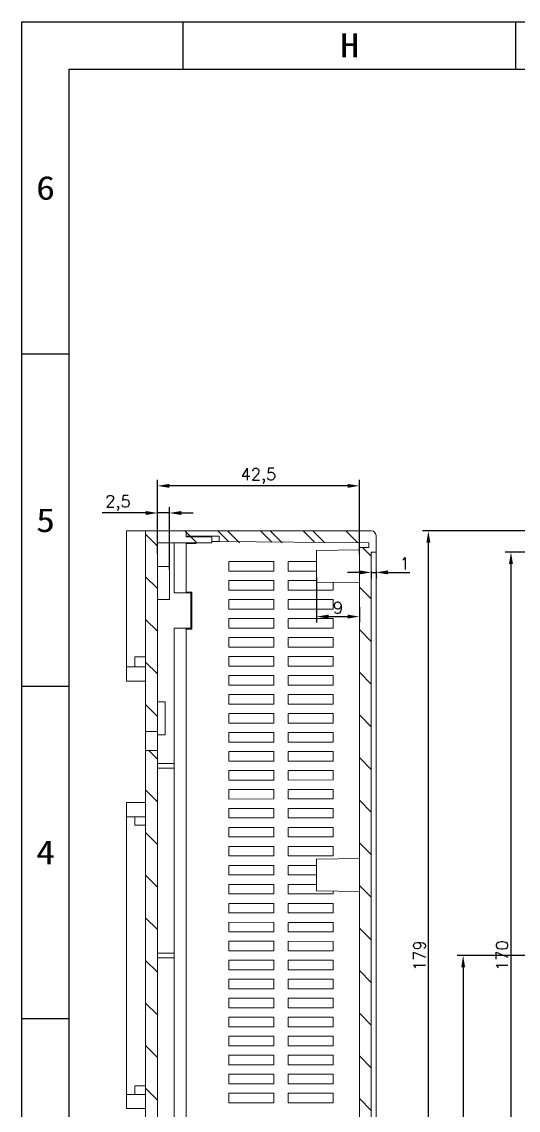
# Model space of a CAD drawing. Header units: millimetres. Extents: x 903 to 1497, y 663 to 1083.
# Drawn here: x 903 to 1007.5, y 853.6 to 1082.9 of the extents above; entities that cross this region are included whole.
import ezdxf
from ezdxf.enums import TextEntityAlignment as Align

# ---------------------------------------------------------------- set-up
doc = ezdxf.new("R2010")
doc.units = ezdxf.units.MM
doc.layers.add('60', color=7, linetype='Continuous')
doc.layers.add('7', color=7, linetype='Continuous')
doc.styles.get("Standard").update_dxf_attribs({"font": 'txt', "bigfont": 'gbcbig.shx'})
doc.styles.add('TEXTSTYLE_0', font='txt', dxfattribs={"width": 0.8})
doc.dimstyles.new('ISO-25', dxfattribs={"dimtxt": 2.5, "dimasz": 2.5, "dimexe": 1.25, "dimexo": 0.625, "dimtad": 1, "dimtxsty": 'Standard', "dimcen": 2.5, "dimadec": 0, "dimazin": 0, "dimtfac": 1, "dimtmove": 0, "dimatfit": 3, "dimfxl": 1, "dimarcsym": 0})

# ---------------------------------------------------------------- blocks, each defined once
blk = doc.blocks.new('*D182')
at = {"color": 0, "lineweight": -2}
for p, q in [((1020.16, 971.15), (1004.77, 971.15)), ((1006.02, 968.65), (1006.02, 803.65)), ((1018.52, 801.15), (1004.77, 801.15))]:
    blk.add_line(p, q, dxfattribs=at)
at = {"color": 0}
for points in [[(1005.6, 968.65), (1006.44, 968.65), (1006.02, 971.15)], [(1005.6, 803.65), (1006.44, 803.65), (1006.02, 801.15)]]:
    blk.add_solid(points, dxfattribs=at)
at = {"layer": 'Defpoints', "color": 0}
for p in [(1020.78, 971.15), (1006.02, 801.15), (1019.15, 801.15)]:
    blk.add_point(p, dxfattribs=at)
at = {"color": 0, "insert": (1004.14, 886.15), "char_height": 2.5, "attachment_point": 5, "rotation": 90}
blk.add_mtext('170', dxfattribs=at)
blk = doc.blocks.new('*D183')
at = {"color": 0, "lineweight": -2}
for p, q in [((1016.83, 975.65), (987.38, 975.65)), ((988.63, 799.15), (988.63, 973.15)), ((1009.02, 796.65), (987.38, 796.65))]:
    blk.add_line(p, q, dxfattribs=at)
at = {"color": 0}
for points in [[(988.21, 973.15), (989.05, 973.15), (988.63, 975.65)], [(988.21, 799.15), (989.05, 799.15), (988.63, 796.65)]]:
    blk.add_solid(points, dxfattribs=at)
at = {"layer": 'Defpoints', "color": 0}
for p in [(988.63, 975.65), (1017.46, 975.65), (1009.64, 796.65)]:
    blk.add_point(p, dxfattribs=at)
at = {"color": 0, "insert": (986.75, 886.15), "char_height": 2.5, "attachment_point": 5, "rotation": 90}
blk.add_mtext('179', dxfattribs=at)
blk = doc.blocks.new('*D185')
at = {"color": 0, "lineweight": -2}
for p, q in [((1021.01, 886.15), (994.71, 886.15)), ((995.96, 883.65), (995.96, 803.15)), ((1011.42, 800.65), (994.71, 800.65))]:
    blk.add_line(p, q, dxfattribs=at)
at = {"color": 0}
for points in [[(995.54, 883.65), (996.37, 883.65), (995.96, 886.15)], [(995.54, 803.15), (996.37, 803.15), (995.96, 800.65)]]:
    blk.add_solid(points, dxfattribs=at)
at = {"layer": 'Defpoints', "color": 0}
for p in [(1021.64, 886.15), (995.96, 800.65), (1012.05, 800.65)]:
    blk.add_point(p, dxfattribs=at)
at = {"color": 0, "insert": (993.87, 843.4), "char_height": 2.5, "attachment_point": 5, "rotation": 90}
blk.add_mtext('85,5', dxfattribs=at)
blk = doc.blocks.new('SUN_6HWZ35TKK40GSGJE8VEUYAXIAKM')
at = {"color": 7, "linetype": 'Continuous'}
for p, q in [((-594, 420), (0, 420)), ((-594, 0), (-594, 420)), ((-560, 410), (-560, 420)), ((-490, 410), (-490, 420)), ((-584, 410), (-10, 410)), ((-584, 10), (-584, 410)), ((-594, 350), (-584, 350)), ((-594, 280), (-584, 280)), ((-594, 210), (-584, 210))]:
    blk.add_line(p, q, dxfattribs=at)
at = {"color": 2, "linetype": 'Continuous', "style": 'TEXTSTYLE_0', "width": 1.2}
for s, p, p2 in [('H', (-526.99, 412.53), (-522.99, 412.53)), ('6', (-590.99, 382.5), (-586.99, 382.5)), ('5', (-590.99, 312.5), (-586.99, 312.5)), ('4', (-590.99, 242.5), (-586.99, 242.5))]:
    blk.add_text(s, height=5, dxfattribs=at).set_placement(p, p2, align=Align.FIT)
blk = doc.blocks.new('*D208')
at = {"color": 0, "lineweight": -2}
for p, q in [((974.11, 966.88), (971.61, 966.88)), ((976.61, 967.16), (976.61, 965.63)), ((976.61, 966.88), (977.61, 966.88)), ((977.61, 967.16), (977.61, 965.63)), ((980.11, 966.88), (984.7, 966.88))]:
    blk.add_line(p, q, dxfattribs=at)
at = {"color": 0}
for points in [[(974.11, 967.3), (974.11, 966.47), (976.61, 966.88)], [(980.11, 967.3), (980.11, 966.47), (977.61, 966.88)]]:
    blk.add_solid(points, dxfattribs=at)
at = {"layer": 'Defpoints', "color": 0}
for p in [(976.61, 967.79), (977.61, 967.79), (977.61, 966.88)]:
    blk.add_point(p, dxfattribs=at)
at = {"color": 0, "insert": (983.66, 968.76), "char_height": 2.5, "attachment_point": 5}
blk.add_mtext('1', dxfattribs=at)
blk = doc.blocks.new('*D209')
at = {"color": 0, "lineweight": -2}
for p, q in [((965.11, 965.86), (965.11, 956.32)), ((974.11, 959.57), (974.11, 956.32)), ((967.61, 957.57), (971.61, 957.57))]:
    blk.add_line(p, q, dxfattribs=at)
at = {"color": 0}
for points in [[(967.61, 957.98), (967.61, 957.15), (965.11, 957.57)], [(971.61, 957.98), (971.61, 957.15), (974.11, 957.57)]]:
    blk.add_solid(points, dxfattribs=at)
at = {"layer": 'Defpoints', "color": 0}
for p in [(965.11, 966.48), (974.11, 960.2), (974.11, 957.57)]:
    blk.add_point(p, dxfattribs=at)
at = {"color": 0, "insert": (969.61, 959.44), "char_height": 2.5, "attachment_point": 5}
blk.add_mtext('9', dxfattribs=at)
blk = doc.blocks.new('*D210')
at = {"color": 0, "lineweight": -2}
for p, q in [((929.11, 979.4), (919.95, 979.4)), ((931.61, 970.8), (931.61, 980.65)), ((934.11, 979.4), (931.61, 979.4)), ((934.11, 967.39), (934.11, 980.65)), ((936.61, 979.4), (939.11, 979.4))]:
    blk.add_line(p, q, dxfattribs=at)
at = {"color": 0}
for points in [[(929.11, 979.82), (929.11, 978.98), (931.61, 979.4)], [(936.61, 979.82), (936.61, 978.98), (934.11, 979.4)]]:
    blk.add_solid(points, dxfattribs=at)
at = {"layer": 'Defpoints', "color": 0}
for p in [(931.61, 979.4), (931.61, 970.18), (934.11, 966.76)]:
    blk.add_point(p, dxfattribs=at)
at = {"color": 0, "insert": (923.28, 981.48), "char_height": 2.5, "attachment_point": 5}
blk.add_mtext('2,5', dxfattribs=at)
blk = doc.blocks.new('*D211')
at = {"color": 0, "lineweight": -2}
for p, q in [((931.61, 972.43), (931.61, 986.37)), ((974.11, 970.74), (974.11, 986.37)), ((971.61, 985.12), (934.11, 985.12))]:
    blk.add_line(p, q, dxfattribs=at)
at = {"color": 0}
for points in [[(934.11, 985.53), (934.11, 984.7), (931.61, 985.12)], [(971.61, 985.53), (971.61, 984.7), (974.11, 985.12)]]:
    blk.add_solid(points, dxfattribs=at)
at = {"layer": 'Defpoints', "color": 0}
for p in [(931.61, 985.12), (931.61, 971.81), (974.11, 970.12)]:
    blk.add_point(p, dxfattribs=at)
at = {"color": 0, "insert": (952.86, 987.2), "char_height": 2.5, "attachment_point": 5}
blk.add_mtext('42,5', dxfattribs=at)

msp = doc.modelspace()

# ---------------------------------------------------------------- hatches: boundary and pattern name
at = {"layer": '60', "linetype": 'Continuous', "lineweight": 13}
h = msp.add_hatch(dxfattribs=at)
h.set_pattern_fill('ANSI31', scale=2, style=0)
h.set_pattern_definition([(135, (1470.591, 397.532), (4.49013, 4.49013), [])])
h.paths.add_polyline_path([(931.614, 929.347), (929.114, 929.347), (929.114, 842.947), (931.614, 842.947)], flags=0)
h.paths.add_polyline_path([(972.014, 799.147), (931.614, 799.147), (931.614, 838.947), (929.114, 838.947), (929.114, 796.647), (966.614, 796.647), (966.614, 797.897), (972.014, 797.897)], flags=0)
h.paths.add_polyline_path([(929.114, 933.347), (931.614, 933.347), (931.614, 973.147), (972.014, 973.147), (972.014, 974.397), (966.614, 974.397), (966.614, 975.647), (929.114, 975.647)], flags=0)
at = {"layer": '7', "linetype": 'Continuous', "lineweight": 13}
h = msp.add_hatch(dxfattribs=at)
h.set_pattern_fill('ANSI31', scale=2, style=0)
h.set_pattern_definition([(135, (1441.591, 397.532), (4.49013, 4.49013), [])])
edge = h.paths.add_edge_path(flags=0)
edge.add_arc((976.614, 974.647), 1, 360, 90, ccw=False)
edge.add_line((977.614, 974.647), (977.614, 971.147))
edge.add_line((977.614, 971.147), (976.614, 971.147))
edge.add_line((976.614, 971.147), (976.614, 801.147))
edge.add_line((976.614, 801.147), (977.614, 801.147))
edge.add_line((977.614, 801.147), (977.614, 797.647))
edge.add_arc((976.614, 797.647), 1, 270, 360, ccw=False)
edge.add_line((976.614, 796.647), (937.614, 796.647))
edge.add_line((937.614, 796.647), (937.614, 797.747))
edge.add_line((937.614, 797.747), (944.614, 797.747))
edge.add_line((944.614, 797.747), (944.614, 798.881))
edge.add_line((944.614, 798.881), (976.114, 799.156))
edge.add_line((976.114, 799.156), (976.114, 800.138))
edge.add_line((976.114, 800.138), (974.114, 800.138))
edge.add_line((974.114, 800.138), (974.114, 972.156))
edge.add_line((974.114, 972.156), (976.114, 972.156))
edge.add_line((976.114, 972.156), (976.114, 973.138))
edge.add_line((976.114, 973.138), (944.614, 973.413))
edge.add_line((944.614, 973.413), (944.614, 974.547))
edge.add_line((944.614, 974.547), (937.614, 974.547))
edge.add_line((937.614, 974.547), (937.614, 975.647))
edge.add_line((937.614, 975.647), (976.614, 975.647))

# ---------------------------------------------------------------- linework, layer by layer
at = {"layer": '60', "color": 95, "linetype": 'Continuous', "lineweight": 18}
for p, q in [((925.114, 975.647), (929.114, 975.647)), ((925.114, 946.997), (925.114, 975.647)), ((929.114, 975.647), (929.114, 933.347)), ((937.614, 975.647), (929.114, 975.647)), ((937.614, 975.647), (937.614, 974.397)), ((931.614, 973.147), (931.614, 933.347)), ((943.014, 973.147), (931.614, 973.147)), ((935.114, 962.547), (935.114, 973.147)), ((943.014, 974.397), (937.614, 974.397)), ((937.614, 972.997), (937.614, 973.147)), ((940.314, 974.397), (940.314, 974.547)), ((943.014, 974.397), (943.014, 974.547)), ((943.014, 973.147), (943.014, 974.397)), ((931.614, 968.147), (934.114, 968.147)), ((934.114, 961.147), (934.114, 968.147)), ((934.114, 961.147), (931.614, 961.147)), ((935.114, 962.547), (938.614, 962.547)), ((937.614, 962.547), (937.614, 962.747)), ((938.614, 962.547), (938.614, 955.147)), ((935.114, 955.147), (938.614, 955.147)), ((935.114, 926.647), (935.114, 955.147)), ((937.614, 954.945), (937.614, 955.147)), ((926.814, 949.097), (929.114, 949.097)), ((926.814, 949.097), (926.814, 946.997)), ((925.114, 943.997), (925.114, 946.997)), ((925.114, 946.997), (926.814, 946.997)), ((926.814, 946.997), (929.114, 946.997)), ((929.114, 943.997), (925.114, 943.997)), ((931.614, 939.647), (933.214, 939.647)), ((933.214, 936.147), (933.214, 939.647)), ((933.214, 932.647), (933.214, 936.147)), ((929.114, 933.347), (931.614, 933.347)), ((929.114, 933.347), (929.114, 929.347)), ((931.614, 933.347), (931.614, 929.347)), ((933.214, 932.647), (931.614, 932.647)), ((929.114, 929.347), (929.114, 842.947)), ((931.614, 929.347), (929.114, 929.347)), ((931.614, 929.347), (931.614, 842.947)), ((931.614, 926.647), (935.114, 926.647)), ((935.114, 925.647), (935.114, 926.647)), ((931.614, 925.647), (935.114, 925.647)), ((935.114, 886.647), (935.114, 925.647)), ((929.114, 918.397), (925.114, 918.397)), ((925.114, 915.397), (925.114, 918.397)), ((925.114, 915.397), (926.814, 915.397)), ((925.114, 856.897), (925.114, 915.397)), ((926.814, 913.597), (926.814, 915.397)), ((926.814, 915.397), (929.114, 915.397)), ((929.114, 913.597), (926.814, 913.597)), ((931.614, 886.647), (935.114, 886.647)), ((931.614, 885.647), (935.114, 885.647)), ((935.114, 885.647), (935.114, 886.647)), ((935.114, 846.647), (935.114, 885.647)), ((926.814, 856.897), (926.814, 858.697)), ((926.814, 858.697), (929.114, 858.697)), ((925.114, 856.897), (926.814, 856.897)), ((925.114, 853.897), (925.114, 856.897)), ((926.814, 856.897), (929.114, 856.897)), ((929.114, 853.897), (925.114, 853.897))]:
    msp.add_line(p, q, dxfattribs=at)
at = {"layer": '7', "color": 151, "linetype": 'Continuous', "lineweight": 18}
for p, q in [((937.614, 975.647), (937.614, 974.547)), ((976.614, 975.647), (937.614, 975.647)), ((944.614, 974.547), (937.614, 974.547)), ((939.664, 972.997), (937.614, 972.997)), ((937.614, 972.997), (937.614, 962.747)), ((939.664, 974.397), (939.664, 974.547)), ((939.664, 973.147), (939.664, 972.997)), ((943.014, 973.427), (944.614, 973.413)), ((944.614, 974.547), (944.614, 973.413)), ((976.114, 973.138), (944.614, 973.413)), ((976.114, 972.156), (976.114, 973.138)), ((977.614, 974.647), (977.614, 971.147)), ((965.114, 971.473), (974.114, 971.63)), ((965.114, 971.473), (965.114, 968.147)), ((974.114, 972.156), (974.114, 800.138)), ((976.114, 972.156), (974.114, 972.156)), ((976.614, 971.147), (977.614, 971.147)), ((976.614, 971.147), (976.614, 801.147)), ((977.614, 801.147), (977.614, 971.147)), ((946.606, 969.156), (946.606, 967.139)), ((946.606, 969.156), (956.12, 969.153)), ((956.12, 967.141), (956.12, 969.153)), ((959.11, 967.142), (959.11, 969.152)), ((959.11, 969.152), (965.114, 969.15)), ((965.114, 968.147), (965.114, 964.822)), ((946.606, 967.139), (956.12, 967.141)), ((959.11, 967.142), (965.114, 967.144)), ((946.606, 965.156), (946.606, 963.139)), ((946.606, 965.156), (956.12, 965.153)), ((956.12, 963.141), (956.12, 965.153)), ((959.11, 963.142), (959.11, 965.152)), ((959.11, 965.152), (965.114, 965.15)), ((974.114, 964.665), (965.114, 964.822)), ((968.616, 963.145), (968.616, 964.761)), ((937.614, 962.747), (938.814, 962.747)), ((938.814, 962.747), (938.814, 954.947)), ((946.606, 963.139), (956.12, 963.141)), ((946.606, 961.156), (956.12, 961.153)), ((946.606, 961.156), (946.606, 959.139)), ((956.12, 959.141), (956.12, 961.153)), ((959.11, 963.142), (968.616, 963.145)), ((959.11, 959.142), (959.11, 961.152)), ((959.11, 961.152), (968.616, 961.149)), ((968.616, 959.145), (968.616, 961.149)), ((946.606, 959.139), (956.12, 959.141)), ((959.11, 959.142), (968.616, 959.145)), ((946.606, 957.156), (946.606, 955.139)), ((946.606, 957.156), (956.12, 957.153)), ((956.12, 955.141), (956.12, 957.153)), ((959.11, 955.142), (959.11, 957.152)), ((959.11, 957.152), (968.616, 957.149)), ((968.616, 955.145), (968.616, 957.149)), ((937.614, 954.947), (938.814, 954.947)), ((937.614, 954.947), (937.614, 799.297)), ((946.606, 955.139), (956.12, 955.141)), ((959.11, 955.142), (968.616, 955.145)), ((946.606, 953.156), (956.12, 953.153)), ((946.606, 953.156), (946.606, 951.139)), ((956.12, 951.141), (956.12, 953.153)), ((959.11, 951.142), (959.11, 953.152)), ((959.11, 953.152), (968.616, 953.149)), ((968.616, 951.145), (968.616, 953.149)), ((946.606, 951.139), (956.12, 951.141)), ((959.11, 951.142), (968.616, 951.145)), ((946.606, 949.156), (956.12, 949.153)), ((946.606, 949.156), (946.606, 947.139)), ((956.12, 947.141), (956.12, 949.153)), ((959.11, 947.142), (959.11, 949.152)), ((959.11, 949.152), (968.616, 949.149)), ((968.616, 947.145), (968.616, 949.149)), ((946.606, 947.139), (956.12, 947.141)), ((946.606, 945.156), (946.606, 943.139)), ((946.606, 945.156), (956.12, 945.153)), ((956.12, 943.141), (956.12, 945.153)), ((959.11, 947.142), (968.616, 947.145)), ((959.11, 945.152), (968.616, 945.149)), ((959.11, 943.142), (959.11, 945.152)), ((968.616, 943.145), (968.616, 945.149)), ((946.606, 943.139), (956.12, 943.141)), ((959.11, 943.142), (968.616, 943.145)), ((946.606, 941.156), (956.12, 941.153)), ((946.606, 941.156), (946.606, 939.139)), ((956.12, 939.141), (956.12, 941.153)), ((959.11, 941.152), (968.616, 941.149)), ((959.11, 939.142), (959.11, 941.152)), ((968.616, 939.145), (968.616, 941.149)), ((946.606, 939.139), (956.12, 939.141)), ((959.11, 939.142), (968.616, 939.145)), ((946.606, 937.156), (946.606, 935.139)), ((946.606, 937.156), (956.12, 937.153)), ((956.12, 935.141), (956.12, 937.153)), ((959.11, 937.152), (968.616, 937.149)), ((959.11, 935.142), (959.11, 937.152)), ((968.616, 935.145), (968.616, 937.149)), ((946.606, 935.139), (956.12, 935.141)), ((959.11, 935.142), (968.616, 935.145)), ((946.606, 933.156), (956.12, 933.153)), ((946.606, 933.156), (946.606, 931.139)), ((946.606, 931.139), (956.12, 931.141)), ((956.12, 931.141), (956.12, 933.153)), ((959.11, 931.142), (959.11, 933.152)), ((959.11, 933.152), (968.616, 933.149)), ((959.11, 931.142), (968.616, 931.145)), ((968.616, 931.145), (968.616, 933.149)), ((946.606, 929.156), (956.12, 929.153)), ((946.606, 929.156), (946.606, 927.139)), ((956.12, 927.141), (956.12, 929.153)), ((959.11, 927.142), (959.11, 929.152)), ((959.11, 929.152), (968.616, 929.149)), ((968.616, 927.145), (968.616, 929.149)), ((946.606, 927.139), (956.12, 927.141)), ((959.11, 927.142), (968.616, 927.145)), ((946.606, 925.156), (946.606, 923.139)), ((946.606, 925.156), (956.12, 925.153)), ((956.12, 923.141), (956.12, 925.153)), ((959.11, 925.152), (968.616, 925.149)), ((959.11, 923.142), (959.11, 925.152)), ((968.616, 923.145), (968.616, 925.149)), ((946.606, 923.139), (956.12, 923.141)), ((959.11, 923.142), (968.616, 923.145)), ((946.606, 921.156), (946.606, 919.139)), ((946.606, 921.156), (956.12, 921.153)), ((956.12, 919.141), (956.12, 921.153)), ((959.11, 919.142), (959.11, 921.152)), ((959.11, 921.152), (968.616, 921.149)), ((968.616, 919.145), (968.616, 921.149)), ((946.606, 919.139), (956.12, 919.141)), ((959.11, 919.142), (968.616, 919.145)), ((946.606, 917.156), (946.606, 915.139)), ((946.606, 917.156), (956.12, 917.153)), ((946.606, 915.139), (956.12, 915.141)), ((956.12, 915.141), (956.12, 917.153)), ((959.11, 917.152), (968.616, 917.149)), ((959.11, 915.142), (959.11, 917.152)), ((959.11, 915.142), (968.616, 915.145)), ((968.616, 915.145), (968.616, 917.149)), ((946.606, 913.156), (946.606, 911.139)), ((946.606, 913.156), (956.12, 913.153)), ((956.12, 911.141), (956.12, 913.153)), ((959.11, 911.142), (959.11, 913.152)), ((959.11, 913.152), (968.616, 913.149)), ((968.616, 911.145), (968.616, 913.149)), ((946.606, 911.139), (956.12, 911.141)), ((959.11, 911.142), (968.616, 911.145)), ((946.606, 909.156), (956.12, 909.153)), ((946.606, 909.156), (946.606, 907.139)), ((956.12, 907.141), (956.12, 909.153)), ((959.11, 909.152), (968.616, 909.149)), ((959.11, 907.142), (959.11, 909.152)), ((968.616, 907.145), (968.616, 909.149)), ((946.606, 907.139), (956.12, 907.141)), ((959.11, 907.142), (968.616, 907.145)), ((965.114, 906.473), (974.114, 906.63)), ((965.114, 906.473), (965.114, 903.147)), ((946.606, 905.156), (946.606, 903.139)), ((946.606, 905.156), (956.12, 905.153)), ((956.12, 903.141), (956.12, 905.153)), ((959.11, 905.152), (965.114, 905.15)), ((959.11, 903.142), (959.11, 905.152)), ((946.606, 903.139), (956.12, 903.141)), ((959.11, 903.142), (965.114, 903.144)), ((965.114, 903.147), (965.114, 899.822)), ((946.606, 901.156), (956.12, 901.153)), ((946.606, 901.156), (946.606, 899.139)), ((946.606, 899.139), (956.12, 899.141)), ((956.12, 899.141), (956.12, 901.153)), ((959.11, 901.152), (965.114, 901.15)), ((959.11, 899.142), (959.11, 901.152)), ((959.11, 899.142), (968.616, 899.145)), ((974.114, 899.665), (965.114, 899.822)), ((968.616, 899.145), (968.616, 899.761)), ((946.606, 897.156), (956.12, 897.153)), ((946.606, 897.156), (946.606, 895.139)), ((956.12, 895.141), (956.12, 897.153)), ((959.11, 897.152), (968.616, 897.149)), ((959.11, 895.142), (959.11, 897.152)), ((968.616, 895.145), (968.616, 897.149)), ((946.606, 895.139), (956.12, 895.141)), ((959.11, 895.142), (968.616, 895.145)), ((946.606, 893.156), (946.606, 891.139)), ((946.606, 893.156), (956.12, 893.153)), ((956.12, 891.141), (956.12, 893.153)), ((959.11, 891.142), (959.11, 893.152)), ((959.11, 893.152), (968.616, 893.149)), ((968.616, 891.145), (968.616, 893.149)), ((946.606, 891.139), (956.12, 891.141)), ((959.11, 891.142), (968.616, 891.145)), ((946.606, 889.156), (956.12, 889.153)), ((946.606, 889.156), (946.606, 887.139)), ((956.12, 887.141), (956.12, 889.153)), ((959.11, 887.142), (959.11, 889.152)), ((959.11, 889.152), (968.616, 889.149)), ((968.616, 887.145), (968.616, 889.149)), ((946.606, 887.139), (956.12, 887.141)), ((959.11, 887.142), (968.616, 887.145)), ((946.606, 885.156), (956.12, 885.153)), ((946.606, 885.156), (946.606, 883.139)), ((946.606, 883.139), (956.12, 883.141)), ((956.12, 883.141), (956.12, 885.153)), ((959.11, 885.152), (968.616, 885.149)), ((959.11, 883.142), (959.11, 885.152)), ((959.11, 883.142), (968.616, 883.145)), ((968.616, 883.145), (968.616, 885.149)), ((946.606, 881.156), (956.12, 881.153)), ((946.606, 881.156), (946.606, 879.139)), ((956.12, 879.141), (956.12, 881.153)), ((959.11, 879.142), (959.11, 881.152)), ((959.11, 881.152), (968.616, 881.149)), ((968.616, 879.145), (968.616, 881.149)), ((946.606, 879.139), (956.12, 879.141)), ((959.11, 879.142), (968.616, 879.145)), ((946.606, 877.156), (956.12, 877.153)), ((946.606, 877.156), (946.606, 875.139)), ((956.12, 875.141), (956.12, 877.153)), ((959.11, 875.142), (959.11, 877.152)), ((959.11, 877.152), (968.616, 877.149)), ((968.616, 875.145), (968.616, 877.149)), ((946.606, 875.139), (956.12, 875.141)), ((959.11, 875.142), (968.616, 875.145)), ((946.606, 873.156), (956.12, 873.153)), ((946.606, 873.156), (946.606, 871.139)), ((956.12, 871.141), (956.12, 873.153)), ((959.11, 873.152), (968.616, 873.149)), ((959.11, 871.142), (959.11, 873.152)), ((968.616, 871.145), (968.616, 873.149)), ((946.606, 871.139), (956.12, 871.141)), ((959.11, 871.142), (968.616, 871.145)), ((946.606, 869.156), (946.606, 867.139)), ((946.606, 869.156), (956.12, 869.153)), ((946.606, 867.139), (956.12, 867.141)), ((956.12, 867.141), (956.12, 869.153)), ((959.11, 867.142), (959.11, 869.152)), ((959.11, 869.152), (968.616, 869.149)), ((959.11, 867.142), (968.616, 867.145)), ((968.616, 867.145), (968.616, 869.149)), ((946.606, 865.156), (946.606, 863.139)), ((946.606, 865.156), (956.12, 865.153)), ((956.12, 863.141), (956.12, 865.153)), ((959.11, 865.152), (968.616, 865.149)), ((959.11, 863.142), (959.11, 865.152)), ((968.616, 863.145), (968.616, 865.149)), ((946.606, 863.139), (956.12, 863.141)), ((959.11, 863.142), (968.616, 863.145)), ((946.606, 861.156), (956.12, 861.153)), ((946.606, 861.156), (946.606, 859.139)), ((956.12, 859.141), (956.12, 861.153)), ((959.11, 859.142), (959.11, 861.152)), ((959.11, 861.152), (968.616, 861.149)), ((968.616, 859.145), (968.616, 861.149)), ((946.606, 859.139), (956.12, 859.141)), ((959.11, 859.142), (968.616, 859.145)), ((946.606, 857.156), (956.12, 857.153)), ((946.606, 857.156), (946.606, 855.139)), ((956.12, 855.141), (956.12, 857.153)), ((959.11, 857.152), (968.616, 857.149)), ((959.11, 855.142), (959.11, 857.152)), ((968.616, 855.145), (968.616, 857.149)), ((946.606, 855.139), (956.12, 855.141)), ((959.11, 855.142), (968.616, 855.145))]:
    msp.add_line(p, q, dxfattribs=at)
msp.add_arc((976.614, 974.647), 1, 0, 90, dxfattribs=at)

# ---------------------------------------------------------------- block references
msp.add_blockref('SUN_6HWZ35TKK40GSGJE8VEUYAXIAKM', (1497.041, 662.899))

# ---------------------------------------------------------------- dimensions: what is measured, and where the dimension line sits
for base, p1, p2, angle, picture, middle in [((931.614, 985.118), (974.114, 970.117), (931.614, 971.808), 180, '*D211', (952.864, 987.201)), ((931.614, 979.4), (934.114, 966.762), (931.614, 970.179), 180, '*D210', (923.281, 981.483)), ((977.614, 966.884), (976.614, 967.785), (977.614, 967.785), 180, '*D208', (983.656, 968.759)), ((1006.02, 801.147), (1020.782, 971.147), (1019.146, 801.147), 90, '*D182', (1004.145, 886.147)), ((974.114, 957.568), (965.114, 966.484), (974.114, 960.195), 180, '*D209', (969.614, 959.443)), ((995.957, 800.647), (1021.64, 886.147), (1012.046, 800.647), 90, '*D185', (993.874, 843.397))]:
    dim = msp.add_linear_dim(base=base, p1=p1, p2=p2, angle=angle, dimstyle='ISO-25')
    dim.commit()
    dim.dimension.update_dxf_attribs({"geometry": picture, "text_midpoint": middle})
dim = msp.add_linear_dim(base=(988.629, 975.647), p1=(1009.643, 796.647), p2=(1017.456, 975.647), angle=90, dimstyle='ISO-25')
dim.commit()
dim.dimension.update_dxf_attribs({"geometry": '*D183', "text_midpoint": (988.629, 886.147), "dimtype": 160})

doc.saveas('drawing.dxf')
